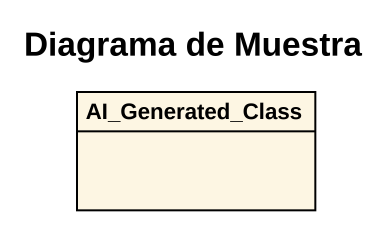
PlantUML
@startuml
title Diagrama de Muestra
hide circle
hide empty members
class AI_Generated_Class
@enduml
